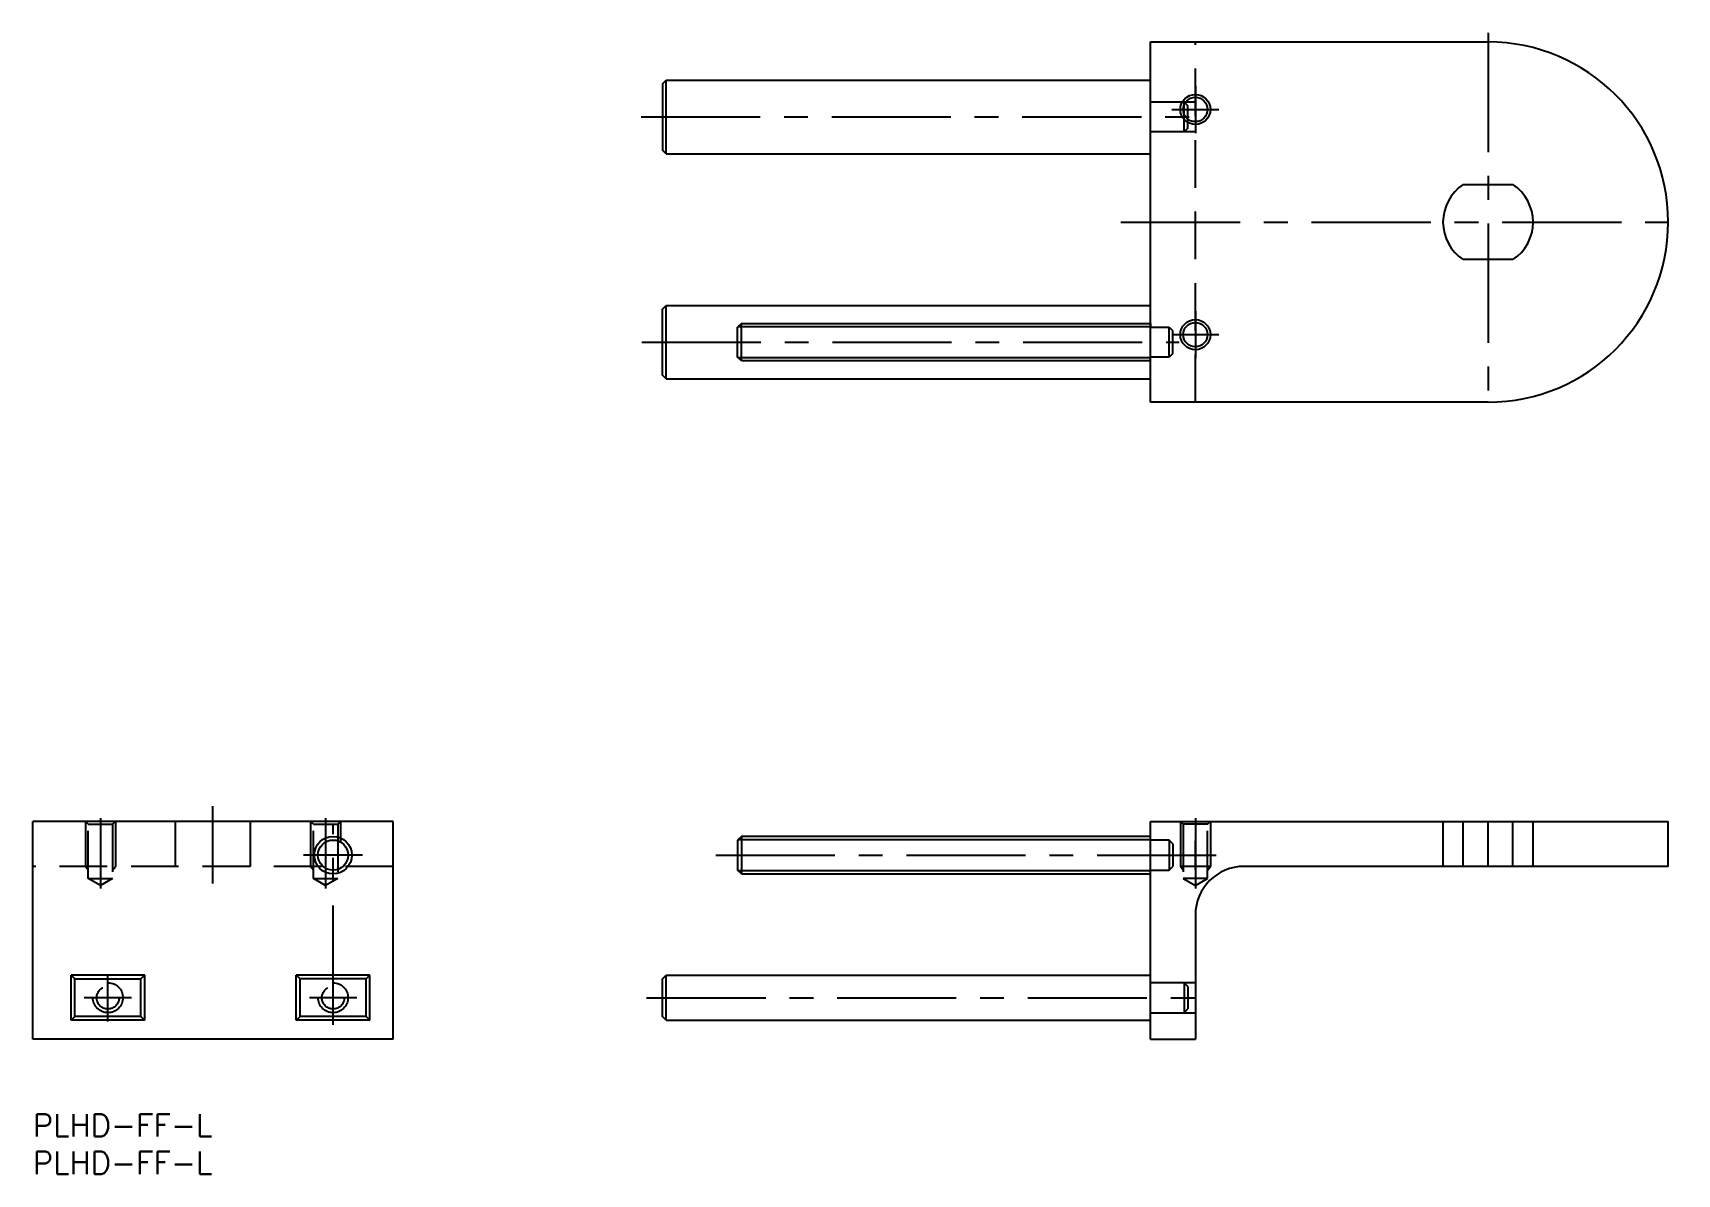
# Model space of a CAD drawing. Extents: x 0 to 219, y -8 to 144.
import ezdxf

# ---------------------------------------------------------------- set-up
doc = ezdxf.new("R2010")
doc.units = 0
doc.header["$LTSCALE"] = 0.5
doc.linetypes.add('CENTER', pattern=[50.8, 31.75, -6.35, 6.35, -6.35])
doc.linetypes.add('DASHED', pattern=[19.05, 12.7, -6.35])
for name, color, linetype in [('MSM_CENTER', 1, 'CENTER'), ('MSM_CONTINUOUS', 7, 'CONTINUOUS'), ('MSM_DASHED', 4, 'DASHED'), ('MSM_NARROW', 5, 'CONTINUOUS'), ('MSM_PART_NUMBER', 7, 'CONTINUOUS')]:
    doc.layers.add(name, color=color, linetype=linetype)
doc.styles.get("Standard").update_dxf_attribs({"font": 'txt.shx', "height": 3, "bigfont": 'bigfont.shx'})

msp = doc.modelspace()

# ---------------------------------------------------------------- linework, layer by layer
at = {"layer": 'MSM_CENTER'}
for p, q in [((193.91, 144.04), (193.91, 93.64)), ((154.91, 136.99), (154.91, 130.69)), ((151.76, 133.84), (158.06, 133.84)), ((81.05, 132.84), (155.21, 132.84)), ((145, 118.84), (219.11, 118.84)), ((154.91, 106.99), (154.91, 100.69)), ((151.76, 103.84), (158.06, 103.84)), ((81.15, 102.84), (152.76, 102.84)), ((24, 30.71), (24, 41.01)), ((9, 39.43), (9, 30.04)), ((39, 39.43), (39, 30.04)), ((40, 11.91), (40, 38.44)), ((154.91, 39.43), (154.91, 30.04)), ((193.91, 33), (193.91, 39)), ((43.94, 34.5), (36.06, 34.5)), ((91.01, 34.5), (158.22, 34.5)), ((10, 12.35), (10, 18.65)), ((13.15, 15.5), (6.85, 15.5)), ((43.15, 15.5), (36.85, 15.5)), ((81.78, 15.5), (157.22, 15.5))]:
    msp.add_line(p, q, dxfattribs=at)
at = {"layer": 'MSM_CONTINUOUS'}
for p, q in [((148.91, 142.84), (193.91, 142.84)), ((148.91, 94.84), (148.91, 142.84)), ((83.91, 137.24), (84.41, 137.74)), ((83.91, 137.24), (83.91, 128.44)), ((84.41, 127.94), (84.41, 137.74)), ((84.41, 137.74), (148.91, 137.74)), ((84.41, 127.94), (83.91, 128.44)), ((84.41, 127.94), (148.91, 127.94)), ((190.59, 123.84), (197.22, 123.84)), ((197.22, 113.84), (190.59, 113.84)), ((83.91, 107.24), (84.41, 107.74)), ((84.41, 97.94), (84.41, 107.74)), ((84.41, 107.74), (148.91, 107.74)), ((83.91, 98.44), (83.91, 107.24)), ((94.41, 105.34), (93.91, 104.84)), ((94.41, 105.34), (148.91, 105.34)), ((94.41, 100.34), (94.41, 105.34)), ((93.91, 100.84), (93.91, 104.84)), ((94.41, 100.34), (93.91, 100.84)), ((148.91, 100.34), (94.41, 100.34)), ((84.41, 97.94), (83.91, 98.44)), ((84.41, 97.94), (148.91, 97.94)), ((193.91, 94.84), (148.91, 94.84)), ((48, 39), (0, 39)), ((0, 10), (0, 39)), ((48, 10), (48, 39)), ((148.91, 39), (217.91, 39)), ((148.91, 10), (148.91, 39)), ((217.91, 33), (217.91, 39)), ((94.41, 37), (93.91, 36.5)), ((93.91, 36.5), (93.91, 32.5)), ((148.91, 37), (94.41, 37)), ((94.41, 37), (94.41, 32)), ((217.91, 33), (161.41, 33)), ((94.41, 32), (93.91, 32.5)), ((94.41, 32), (148.91, 32)), ((154.91, 26.5), (154.91, 10)), ((5.1, 12.5), (5.1, 18.5)), ((5.6, 18), (5.1, 18.5)), ((14.9, 18.5), (5.1, 18.5)), ((5.6, 13), (5.6, 18)), ((5.6, 18), (14.4, 18)), ((14.9, 18.5), (14.4, 18)), ((14.4, 13), (14.4, 18)), ((14.9, 12.5), (14.9, 18.5)), ((35.1, 12.5), (35.1, 18.5)), ((35.6, 18), (35.1, 18.5)), ((44.9, 18.5), (35.1, 18.5)), ((35.6, 13), (35.6, 18)), ((44.4, 18), (35.6, 18)), ((44.9, 18.5), (44.4, 18)), ((44.4, 13), (44.4, 18)), ((44.9, 12.5), (44.9, 18.5)), ((83.91, 18), (84.41, 18.5)), ((83.91, 13), (83.91, 18)), ((84.41, 18.5), (148.91, 18.5)), ((84.41, 12.5), (84.41, 18.5)), ((5.1, 12.5), (5.6, 13)), ((14.9, 12.5), (5.1, 12.5)), ((14.4, 13), (5.6, 13)), ((14.4, 13), (14.9, 12.5)), ((35.1, 12.5), (35.6, 13)), ((44.9, 12.5), (35.1, 12.5)), ((44.4, 13), (35.6, 13)), ((44.4, 13), (44.9, 12.5)), ((84.41, 12.5), (83.91, 13)), ((84.41, 12.5), (148.91, 12.5)), ((48, 10), (0, 10)), ((148.91, 10), (154.91, 10))]:
    msp.add_line(p, q, dxfattribs=at)
for centre, radius in [((154.91, 133.84), 1.62), ((154.91, 103.84), 1.62), ((40, 34.5), 2.5)]:
    msp.add_circle(centre, radius, dxfattribs=at)
for centre, radius, start, end in [((193.91, 118.84), 24, 270, 90), ((193.91, 118.84), 6, 123.5573, 236.4427), ((193.91, 118.84), 6, 303.5573, 56.4427), ((161.41, 26.5), 6.5, 90, 180)]:
    msp.add_arc(centre, radius, start, end, dxfattribs=at)
at = {"layer": 'MSM_DASHED'}
for p, q in [((154.91, 94.84), (154.91, 142.84)), ((148.91, 134.84), (154.91, 134.84)), ((153.41, 134.84), (153.91, 134.34)), ((153.41, 130.84), (153.41, 134.84)), ((153.91, 131.34), (153.91, 134.34)), ((154.91, 130.84), (148.91, 130.84)), ((153.91, 131.34), (153.41, 130.84)), ((148.91, 104.84), (151.41, 104.84)), ((151.41, 100.84), (151.41, 104.84)), ((151.41, 104.84), (151.91, 104.34)), ((151.91, 101.34), (151.91, 104.34)), ((151.41, 100.84), (148.91, 100.84)), ((151.91, 101.34), (151.41, 100.84)), ((7.38, 38.62), (7, 39)), ((7, 39), (7, 33)), ((7.38, 31.4), (7.38, 38.62)), ((7.38, 38.62), (10.62, 38.62)), ((11, 39), (10.62, 38.62)), ((10.62, 38.62), (10.62, 31.4)), ((11, 39), (11, 33)), ((19, 33), (19, 39)), ((29, 33), (29, 39)), ((37.38, 38.62), (37, 39)), ((37, 39), (37, 33)), ((37.38, 31.4), (37.38, 38.62)), ((37.38, 38.62), (40.62, 38.62)), ((41, 39), (40.62, 38.62)), ((40.62, 38.62), (40.62, 31.4)), ((41, 39), (41, 36.23)), ((152.91, 39), (153.29, 38.62)), ((152.91, 39), (152.91, 33)), ((153.29, 38.62), (153.29, 31.4)), ((156.53, 38.62), (153.29, 38.62)), ((156.53, 38.62), (156.91, 39)), ((156.53, 31.4), (156.53, 38.62)), ((156.91, 39), (156.91, 33)), ((187.91, 39), (187.91, 33)), ((190.59, 33), (190.59, 39)), ((197.22, 33), (197.22, 39)), ((199.91, 33), (199.91, 39)), ((151.41, 36.5), (148.91, 36.5)), ((151.91, 36), (151.41, 36.5)), ((151.41, 36.5), (151.41, 32.5)), ((151.91, 36), (151.91, 33)), ((154.91, 32.6), (154.91, 36.4)), ((156.91, 36), (156.91, 33)), ((48, 33), (0, 33)), ((7.38, 32.5), (7, 33)), ((10.62, 32.5), (11, 33)), ((37.38, 32.5), (37, 33)), ((151.41, 32.5), (151.91, 33)), ((153.29, 32.5), (152.91, 33)), ((156.91, 33), (152.91, 33)), ((156.53, 32.5), (156.91, 33)), ((9, 30.46), (7.38, 31.4)), ((7.38, 31.4), (10.62, 31.4)), ((10.62, 31.4), (9, 30.46)), ((39, 30.46), (37.38, 31.4)), ((37.38, 31.4), (40.62, 31.4)), ((40.62, 31.4), (39, 30.46)), ((148.91, 32.5), (151.41, 32.5)), ((153.29, 31.4), (154.91, 30.46)), ((156.53, 31.4), (153.29, 31.4)), ((154.91, 30.46), (156.53, 31.4)), ((154.91, 17.5), (148.91, 17.5)), ((153.91, 17), (153.41, 17.5)), ((153.41, 17.5), (153.41, 13.5)), ((153.91, 17), (153.91, 14)), ((148.91, 13.5), (154.91, 13.5)), ((153.41, 13.5), (153.91, 14))]:
    msp.add_line(p, q, dxfattribs=at)
for centre, radius in [((10, 15.5), 2), ((10, 15.5), 1.5), ((40, 15.5), 2), ((40, 15.5), 1.5)]:
    msp.add_circle(centre, radius, dxfattribs=at)
at = {"layer": 'MSM_NARROW'}
for p, q in [((148.91, 105.34), (148.91, 104.85)), ((93.97, 104.91), (148.91, 104.91)), ((93.97, 100.78), (148.91, 100.78)), ((93.97, 36.57), (148.91, 36.57)), ((40.62, 32.5), (40.72, 32.64)), ((93.97, 32.43), (148.91, 32.43))]:
    msp.add_line(p, q, dxfattribs=at)
for centre, radius in [((154.91, 133.84), 2), ((154.91, 103.84), 2), ((40, 34.5), 2.01)]:
    msp.add_circle(centre, radius, dxfattribs=at)

# ---------------------------------------------------------------- texts
at = {"layer": 'MSM_PART_NUMBER'}
for p in [(0, -3), (0, -8)]:
    msp.add_text('PLHD-FF-L', height=3, dxfattribs=at).set_placement(p)

doc.saveas('drawing.dxf')
